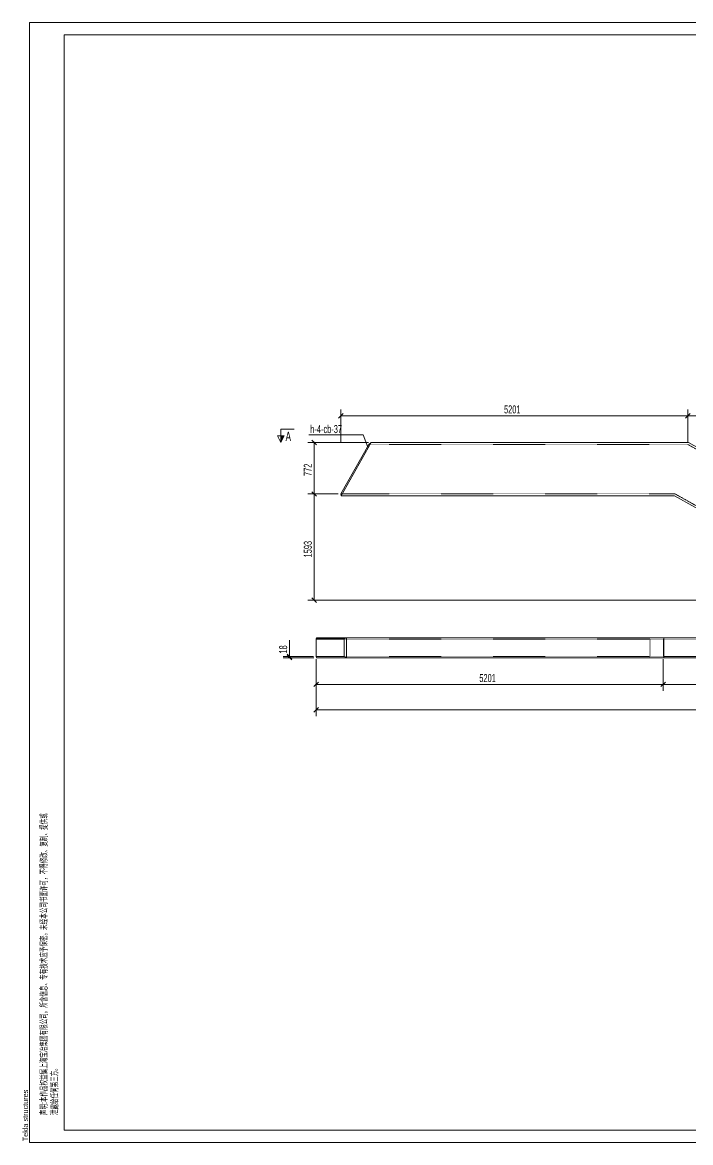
# Model space of a CAD drawing. Header units: millimetres. Extents: x 96 to 23960, y 200 to 17000.
# Drawn here: x 96 to 10112, y 200 to 17000 of the extents above; entities that cross this region are included whole.
import ezdxf

# ---------------------------------------------------------------- set-up
doc = ezdxf.new("R2010")
doc.units = ezdxf.units.MM
doc.linetypes.add('XKITLINE00', pattern=[0])
doc.linetypes.add('XKITLINE04', pattern=[3, 0.5, -0.5, 0.5, -0.5, 0.5, -0.5])
for name, color, linetype, lineweight in [('DrawingSheet', 5, 'Continuous', 0), ('OtherObjectType', 1, 'Continuous', 0), ('Part', 2, 'Continuous', 0), ('PartMark', 3, 'Continuous', 0), ('Section', 6, 'Continuous', 0), ('Z-DIMENSIONS', 1, 'Continuous', 0)]:
    doc.layers.add(name, color=color, linetype=linetype, lineweight=lineweight)
doc.styles.add('$TD_AUDIT_GENERATED_(14A)', font='ARIAL.TTF')
doc.styles.add('Arial', font='arial.ttf')
doc.styles.add('romsim', font='ARIAL.TTF')

# ---------------------------------------------------------------- blocks, each defined once
blk = doc.blocks.new('*A2')
at = {"layer": 'Part', "color": 4, "linetype": 'XKITLINE00', "lineweight": 0}
for p, q in [((4870, 9928), (5287, 10672)), ((5324, 10700), (4875, 9900)), ((5287, 10672), (5324, 10700)), ((10079, 10700), (5324, 10700)), ((10079, 10700), (11579, 9858)), ((4870, 9928), (4875, 9900)), ((9870, 9900), (4875, 9900)), ((9870, 9900), (11366, 9060)), ((11579, 9858), (17329, 9805)), ((17329, 9805), (18705, 9033)), ((11366, 9060), (17117, 9007)), ((17117, 9007), (18313, 8335)), ((18705, 9033), (18313, 8335))]:
    blk.add_line(p, q, dxfattribs=at)
at = {"layer": 'Part', "color": 7, "linetype": 'XKITLINE04', "lineweight": 0}
for p, q in [((10071, 10670), (5287, 10670)), ((10071, 10670), (11571, 9828)), ((4871, 9930), (9877, 9930)), ((9877, 9930), (11374, 9090)), ((11571, 9828), (17321, 9775)), ((18690, 9007), (17321, 9775)), ((11374, 9090), (17125, 9037)), ((18311, 9220), (17949, 8575)), ((17125, 9037), (18328, 8361))]:
    blk.add_line(p, q, dxfattribs=at)
blk = doc.blocks.new('*A4')
at = {"layer": 'Part', "color": 4, "linetype": 'XKITLINE00', "lineweight": 0}
for p, q in [((4505, 7771), (4500, 7753)), ((4500, 7753), (4500, 7489)), ((4500, 7753), (4917, 7753)), ((4501, 7491), (4501, 7751)), ((4501, 7751), (4917, 7751)), ((18335, 7771), (4505, 7771)), ((4917, 7753), (4954, 7771)), ((4917, 7489), (4917, 7753)), ((4917, 7491), (4917, 7751)), ((4954, 7471), (4954, 7771)), ((9709, 7471), (9709, 7771)), ((11209, 7471), (11209, 7771)), ((16959, 7471), (16959, 7771)), ((18335, 7771), (18335, 7471)), ((4500, 7489), (4917, 7489)), ((4505, 7471), (4500, 7489)), ((4501, 7491), (4917, 7491)), ((18335, 7471), (4505, 7471)), ((4917, 7489), (4954, 7471))]:
    blk.add_line(p, q, dxfattribs=at)
at = {"layer": 'Part', "color": 7, "linetype": 'XKITLINE04', "lineweight": 0}
for p, q in [((4505, 7471), (4505, 7771)), ((17941, 7751), (4917, 7751)), ((9500, 7471), (9500, 7771)), ((9507, 7491), (9507, 7751)), ((9701, 7491), (9701, 7751)), ((10996, 7471), (10996, 7771)), ((11004, 7491), (11004, 7751)), ((11201, 7491), (11201, 7751)), ((16747, 7471), (16747, 7771)), ((16755, 7491), (16755, 7751)), ((16951, 7491), (16951, 7751)), ((17579, 7751), (17579, 7771)), ((17941, 7751), (17941, 7771)), ((17943, 7471), (17943, 7771)), ((17958, 7771), (17958, 7491)), ((18320, 7491), (18320, 7771)), ((9709, 7491), (4917, 7491)), ((9709, 7491), (18320, 7491))]:
    blk.add_line(p, q, dxfattribs=at)
blk = doc.blocks.new('*A5')
at = {"layer": 'DrawingSheet', "color": 5, "linetype": 'XKITLINE00', "lineweight": 0}
for p, q in [((23960, 17000), (200, 17000)), ((200, 17000), (200, 200)), ((23960, 200), (23960, 17000)), ((200, 200), (23960, 200))]:
    blk.add_line(p, q, dxfattribs=at)
at = {"layer": 'DrawingSheet', "color": 5, "style": 'Arial', "width": 0.85}
blk.add_text('Tekla structures', height=80, rotation=90, dxfattribs=at).set_placement((180, 220))
blk = doc.blocks.new('*A7')
at = {"layer": 'OtherObjectType', "color": 7, "linetype": 'XKITLINE00', "lineweight": 0}
for p, q in [((200, 17000), (23960, 17000)), ((200, 200), (200, 17000)), ((720, 16814), (23761, 16814)), ((720, 386), (720, 16814)), ((23761, 386), (720, 386)), ((200, 200), (23960, 200))]:
    blk.add_line(p, q, dxfattribs=at)
at = {"layer": 'OtherObjectType', "color": 3, "style": '$TD_AUDIT_GENERATED_(14A)', "width": 0.595}
for s, p in [('\\M+5C9F9\\M+5C3F7:\\M+5B1BE\\M+5D7F7\\M+5C6B7\\M+5C8A8\\M+5D2E6\\M+5CAF4\\M+5C9CF\\M+5BAA3\\M+5B1A6\\M+5D2B1\\M+5BCAF\\M+5CDC5\\M+5D3D0\\M+5CFDE\\M+5B9AB\\M+5CBBE\\M+5A1A3\\M+5CBF9\\M+5BAAC\\M+5D0C5\\M+5CFA2\\M+5A1A2\\M+5D7A8\\M+5D3D0\\M+5BCBC\\M+5CAF5\\M+5D3A6\\M+5D3E8\\M+5B1A3\\M+5C3DC\\M+5A1A3\\M+5CEB4\\M+5BEAD\\M+5B1BE\\M+5B9AB\\M+5CBBE\\M+5CAE9\\M+5C3E6\\M+5D0ED\\M+5BFC9\\M+5A3AC\\M+5B2BB\\M+5B5C3\\M+5D0DE\\M+5B8C4\\M+5A1A2\\M+5B8B4\\M+5D6C6\\M+5A1A2\\M+5CCE1\\M+5B9A9\\M+5BBF2', (464, 612)), ('\\M+5D0B9\\M+5C2B6\\M+5B8F8\\M+5C8CE\\M+5BACE\\M+5B5DA\\M+5C8FD\\M+5B7BD\\M+5A1A3', (624, 612))]:
    blk.add_text(s, height=100, rotation=90, dxfattribs=at).set_placement(p)
blk = doc.blocks.new('*A8')
at = {"layer": 'Z-DIMENSIONS', "color": 3, "linetype": 'XKITLINE00', "lineweight": 0}
for p, q in [((4904, 11134), (4836, 11066)), ((4870, 10710), (4870, 11196)), ((4870, 11100), (10071, 11100)), ((10105, 11134), (10037, 11066)), ((10071, 10710), (10071, 11196))]:
    blk.add_line(p, q, dxfattribs=at)
at = {"layer": 'Z-DIMENSIONS', "color": 7}
for p in [(4870, 11100), (10071, 11100)]:
    blk.add_point(p, dxfattribs=at)
at = {"layer": 'Z-DIMENSIONS', "color": 7, "style": 'romsim', "width": 0.6375}
blk.add_text('5201', height=120, dxfattribs=at).set_placement((7315, 11136))
blk = doc.blocks.new('*A9')
at = {"layer": 'Z-DIMENSIONS', "color": 3, "linetype": 'XKITLINE00', "lineweight": 0}
for p, q in [((10105, 11134), (10037, 11066)), ((10071, 10710), (10071, 11196)), ((10071, 11100), (11571, 11100)), ((11605, 11134), (11537, 11066)), ((11571, 9868), (11571, 11196))]:
    blk.add_line(p, q, dxfattribs=at)
at = {"layer": 'Z-DIMENSIONS', "color": 7}
for p in [(10071, 11100), (11571, 11100)]:
    blk.add_point(p, dxfattribs=at)
at = {"layer": 'Z-DIMENSIONS', "color": 7, "style": 'romsim', "width": 0.6375}
blk.add_text('1500', height=120, dxfattribs=at).set_placement((10665, 11136))
blk = doc.blocks.new('*A25')
at = {"layer": 'Z-DIMENSIONS', "color": 3, "linetype": 'XKITLINE00', "lineweight": 0}
for p, q in [((4830, 9928), (4374, 9928)), ((4436, 9962), (4504, 9894)), ((4470, 8335), (4470, 9928)), ((18273, 8335), (4374, 8335)), ((4436, 8369), (4504, 8301))]:
    blk.add_line(p, q, dxfattribs=at)
at = {"layer": 'Z-DIMENSIONS', "color": 7}
for p in [(4470, 9928), (4470, 8335)]:
    blk.add_point(p, dxfattribs=at)
at = {"layer": 'Z-DIMENSIONS', "color": 7, "style": 'romsim', "width": 0.6375}
blk.add_text('1593', height=120, rotation=90.0002, dxfattribs=at).set_placement((4434, 8976))
blk = doc.blocks.new('*A26')
at = {"layer": 'Z-DIMENSIONS', "color": 3, "linetype": 'XKITLINE00', "lineweight": 0}
for p, q in [((5284, 10700), (4374, 10700)), ((4436, 10734), (4504, 10666)), ((4470, 9928), (4470, 10700)), ((4830, 9928), (4374, 9928)), ((4436, 9962), (4504, 9894))]:
    blk.add_line(p, q, dxfattribs=at)
at = {"layer": 'Z-DIMENSIONS', "color": 7}
for p in [(4470, 10700), (4470, 9928)]:
    blk.add_point(p, dxfattribs=at)
at = {"layer": 'Z-DIMENSIONS', "color": 7, "style": 'romsim', "width": 0.6375}
blk.add_text('772', height=120, rotation=90.0002, dxfattribs=at).set_placement((4434, 10197))
blk = doc.blocks.new('*A27')
at = {"layer": 'PartMark', "color": 7, "linetype": 'XKITLINE00', "lineweight": 0}
for p in [(4387, 10817), (5275, 10630)]:
    blk.add_line(p, (5202, 10817), dxfattribs=at)
at = {"layer": 'PartMark', "color": 7, "style": 'romsim', "width": 0.6375}
blk.add_text('h-4-cb-37', height=120, dxfattribs=at).set_placement((4411, 10841))
blk = doc.blocks.new('*A29')
at = {"layer": 'Section'}
for points in [[(4020, 10800), (3970, 10700), (3970, 10800)], [(19605, 10800), (19605, 10700), (19555, 10800)]]:
    blk.add_hatch(color=6, dxfattribs=at).paths.add_polyline_path(points, flags=17)
at = {"layer": 'Section', "color": 6, "linetype": 'XKITLINE00', "lineweight": 0}
for p, q in [((3970, 10700), (3920, 10800)), ((4020, 10800), (3920, 10800)), ((3970, 10900), (4170, 10900)), ((3970, 10900), (3970, 10700)), ((3970, 10700), (4020, 10800)), ((19605, 10900), (19405, 10900)), ((19555, 10800), (19655, 10800)), ((19605, 10700), (19555, 10800)), ((19605, 10900), (19605, 10700)), ((19655, 10800), (19605, 10700))]:
    blk.add_line(p, q, dxfattribs=at)
at = {"layer": 'Section', "color": 6, "style": 'romsim', "width": 0.6375}
for p in [(4040, 10720), (19444, 10720)]:
    blk.add_text('A', height=140, dxfattribs=at).set_placement(p)
blk = doc.blocks.new('*A30')
at = {"layer": 'Z-DIMENSIONS', "color": 3, "linetype": 'XKITLINE00', "lineweight": 0}
for p, q in [((18335, 7731), (18335, 6593)), ((4500, 7449), (4500, 6593)), ((4534, 6723), (4466, 6656)), ((18369, 6723), (18301, 6656)), ((4500, 6689), (18335, 6689))]:
    blk.add_line(p, q, dxfattribs=at)
at = {"layer": 'Z-DIMENSIONS', "color": 7}
for p in [(4500, 6689), (18335, 6689)]:
    blk.add_point(p, dxfattribs=at)
at = {"layer": 'Z-DIMENSIONS', "color": 7, "style": 'romsim', "width": 0.6375}
blk.add_text('13835', height=120, dxfattribs=at).set_placement((11223, 6725))
blk = doc.blocks.new('*A31')
at = {"layer": 'Z-DIMENSIONS', "color": 3, "linetype": 'XKITLINE00', "lineweight": 0}
for p, q in [((4500, 7451), (4500, 6975)), ((9701, 7451), (9701, 6975)), ((4534, 7105), (4466, 7038)), ((4500, 7071), (9701, 7071)), ((9735, 7105), (9667, 7038))]:
    blk.add_line(p, q, dxfattribs=at)
at = {"layer": 'Z-DIMENSIONS', "color": 7}
for p in [(4500, 7071), (9701, 7071)]:
    blk.add_point(p, dxfattribs=at)
at = {"layer": 'Z-DIMENSIONS', "color": 7, "style": 'romsim', "width": 0.6375}
blk.add_text('5201', height=120, dxfattribs=at).set_placement((6945, 7107))
blk = doc.blocks.new('*A32')
at = {"layer": 'Z-DIMENSIONS', "color": 3, "linetype": 'XKITLINE00', "lineweight": 0}
for p, q in [((9701, 7451), (9701, 6975)), ((11201, 7451), (11201, 6975)), ((9735, 7105), (9667, 7038)), ((9701, 7071), (11201, 7071)), ((11235, 7105), (11167, 7038))]:
    blk.add_line(p, q, dxfattribs=at)
at = {"layer": 'Z-DIMENSIONS', "color": 7}
for p in [(9701, 7071), (11201, 7071)]:
    blk.add_point(p, dxfattribs=at)
at = {"layer": 'Z-DIMENSIONS', "color": 7, "style": 'romsim', "width": 0.6375}
blk.add_text('1500', height=120, dxfattribs=at).set_placement((10295, 7107))
blk = doc.blocks.new('*A35')
at = {"layer": 'Z-DIMENSIONS', "color": 3, "linetype": 'XKITLINE00', "lineweight": 0}
for p, q in [((4100, 7489), (4100, 7735)), ((4100, 7489), (4100, 7735)), ((4460, 7489), (4004, 7489)), ((4465, 7471), (4004, 7471)), ((4066, 7523), (4134, 7456)), ((4066, 7505), (4134, 7438)), ((4100, 7471), (4100, 7489))]:
    blk.add_line(p, q, dxfattribs=at)
at = {"layer": 'Z-DIMENSIONS', "color": 7}
for p in [(4100, 7489), (4100, 7471)]:
    blk.add_point(p, dxfattribs=at)
at = {"layer": 'Z-DIMENSIONS', "color": 7, "style": 'romsim', "width": 0.6375}
blk.add_text('18', height=120, rotation=90.0002, dxfattribs=at).set_placement((4064, 7534))

msp = doc.modelspace()

# ---------------------------------------------------------------- block references
at = {"lineweight": 0}
for name in ['*A5', '*A7', '*A8', '*A9', '*A27', '*A29', '*A26', '*A2', '*A25', '*A35', '*A30', '*A4', '*A31', '*A32']:
    msp.add_blockref(name, (0, 0), dxfattribs=at)

doc.saveas('drawing.dxf')
